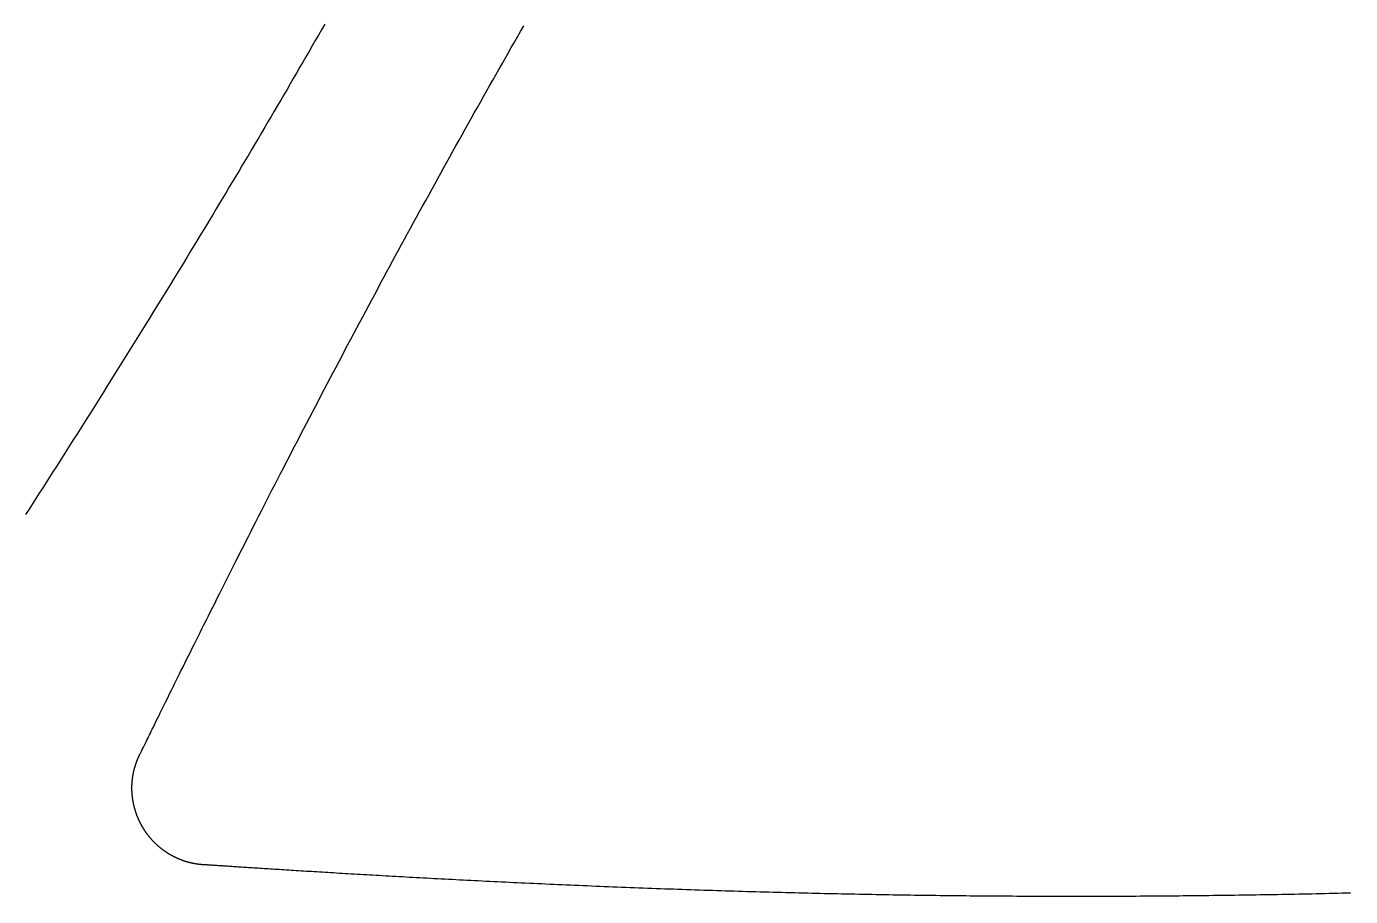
# Model space of a CAD drawing. Extents: x -3 to 136, y 0 to 121.
# Drawn here: x 53.04 to 70.67, y 34.67 to 46.25 of the extents above; entities that cross this region are included whole.
import ezdxf

# ---------------------------------------------------------------- set-up
doc = ezdxf.new("R2010")
doc.units = 0
doc.layers.get('0').update_dxf_attribs({"linetype": 'CONTINUOUS'})

msp = doc.modelspace()

# ---------------------------------------------------------------- linework, layer by layer
for points in [[(57.0117, 46.28, 0), (56.9702, 46.2077, 0), (56.9286, 46.1355, 0), (56.887, 46.0632, 0), (56.8453, 45.991, 0), (56.8035, 45.9187, 0), (56.7617, 45.8465, 0), (56.7199, 45.7743, 0), (56.678, 45.7021, 0), (56.636, 45.6299, 0), (56.594, 45.5577, 0), (56.552, 45.4855, 0), (56.5099, 45.4133, 0), (56.4677, 45.3411, 0), (56.4255, 45.269, 0), (56.3832, 45.1968, 0), (56.3408, 45.1246, 0), (56.2984, 45.0524, 0), (56.256, 44.9803, 0), (56.2134, 44.9081, 0), (56.1709, 44.8359, 0), (56.1282, 44.7637, 0), (56.0855, 44.6915, 0), (56.0428, 44.6193, 0), (55.9999, 44.5471, 0), (55.9571, 44.4749, 0), (55.9141, 44.4027, 0), (55.8711, 44.3305, 0), (55.828, 44.2582, 0), (55.7849, 44.186, 0), (55.7417, 44.1137, 0), (55.6984, 44.0415, 0), (55.6551, 43.9692, 0), (55.6117, 43.8969, 0), (55.5682, 43.8246, 0), (55.5247, 43.7523, 0), (55.4811, 43.6799, 0), (55.4374, 43.6076, 0), (55.3937, 43.5352, 0), (55.3499, 43.4628, 0), (55.306, 43.3904, 0), (55.2621, 43.318, 0), (55.2181, 43.2457, 0), (55.1741, 43.1734, 0), (55.1302, 43.1012, 0), (55.0862, 43.029, 0), (55.0422, 42.957, 0), (54.9981, 42.885, 0), (54.9541, 42.813, 0), (54.91, 42.7412, 0), (54.8659, 42.6694, 0), (54.8218, 42.5976, 0), (54.7777, 42.5259, 0), (54.7335, 42.4543, 0), (54.6894, 42.3827, 0), (54.6452, 42.3111, 0), (54.6009, 42.2396, 0), (54.5567, 42.1682, 0), (54.5124, 42.0968, 0), (54.4681, 42.0254, 0), (54.4238, 41.9541, 0), (54.3794, 41.8828, 0), (54.335, 41.8116, 0), (54.2906, 41.7404, 0), (54.2461, 41.6692, 0), (54.2016, 41.5981, 0), (54.157, 41.527, 0), (54.1125, 41.4559, 0), (54.0678, 41.3849, 0), (54.0232, 41.3139, 0), (53.9785, 41.2429, 0), (53.9338, 41.1719, 0), (53.889, 41.1009, 0), (53.8442, 41.03, 0), (53.7993, 40.9591, 0), (53.7544, 40.8881, 0), (53.7094, 40.8172, 0), (53.6644, 40.7464, 0), (53.6194, 40.6755, 0), (53.5743, 40.6046, 0), (53.5291, 40.5337, 0), (53.4839, 40.4629, 0), (53.4387, 40.392, 0), (53.3934, 40.3211, 0), (53.348, 40.2502, 0), (53.3026, 40.1794, 0), (53.2571, 40.1085, 0), (53.2116, 40.0376, 0), (53.166, 39.9667, 0), (53.1204, 39.8958, 0), (53.0747, 39.8249, 0), (53.0289, 39.7539, 0)], [(54.5546, 36.5693, 0), (54.5582, 36.5764, 0), (54.5624, 36.5846, 0), (54.5671, 36.5941, 0), (54.5724, 36.6047, 0), (54.5783, 36.6165, 0), (54.5847, 36.6294, 0), (54.5917, 36.6434, 0), (54.5992, 36.6586, 0), (54.6072, 36.6749, 0), (54.6158, 36.6923, 0), (54.6249, 36.7108, 0), (54.6345, 36.7304, 0), (54.6447, 36.751, 0), (54.6554, 36.7727, 0), (54.6666, 36.7955, 0), (54.6783, 36.8194, 0), (54.6905, 36.8442, 0), (54.7032, 36.8701, 0), (54.7164, 36.897, 0), (54.7302, 36.925, 0), (54.7444, 36.9539, 0), (54.7591, 36.9838, 0), (54.7743, 37.0147, 0), (54.7899, 37.0466, 0), (54.8061, 37.0794, 0), (54.8227, 37.1132, 0), (54.8398, 37.1479, 0), (54.8573, 37.1836, 0), (54.8753, 37.2202, 0), (54.8938, 37.2577, 0), (54.9127, 37.2961, 0), (54.9321, 37.3354, 0), (54.9519, 37.3756, 0), (54.9722, 37.4166, 0), (54.9929, 37.4586, 0), (55.014, 37.5013, 0), (55.0356, 37.545, 0), (55.0576, 37.5894, 0), (55.08, 37.6347, 0), (55.1028, 37.6808, 0), (55.1261, 37.7277, 0), (55.1497, 37.7755, 0), (55.1738, 37.824, 0), (55.1982, 37.8733, 0), (55.2231, 37.9233, 0), (55.2484, 37.9741, 0), (55.274, 38.0257, 0), (55.3001, 38.078, 0), (55.3265, 38.131, 0), (55.3533, 38.1848, 0), (55.3805, 38.2392, 0), (55.408, 38.2944, 0), (55.4359, 38.3503, 0), (55.4642, 38.4068, 0), (55.4929, 38.4641, 0), (55.5218, 38.5219, 0), (55.5512, 38.5805, 0), (55.5809, 38.6397, 0), (55.6109, 38.6995, 0), (55.6413, 38.7599, 0), (55.672, 38.821, 0), (55.7031, 38.8826, 0), (55.7345, 38.9449, 0), (55.7662, 39.0077, 0), (55.7982, 39.0712, 0), (55.8305, 39.1352, 0), (55.8632, 39.1997, 0), (55.8962, 39.2648, 0), (55.9294, 39.3305, 0), (55.963, 39.3966, 0), (55.9969, 39.4633, 0), (56.031, 39.5305, 0), (56.0655, 39.5982, 0), (56.1002, 39.6664, 0), (56.1352, 39.7351, 0), (56.1705, 39.8042, 0), (56.2061, 39.8738, 0), (56.242, 39.9438, 0), (56.2781, 40.0143, 0), (56.3144, 40.0853, 0), (56.3511, 40.1566, 0), (56.388, 40.2284, 0), (56.4251, 40.3006, 0), (56.4625, 40.3731, 0), (56.5001, 40.4461, 0), (56.538, 40.5194, 0), (56.5761, 40.5931, 0), (56.6144, 40.6671, 0), (56.6529, 40.7415, 0), (56.6917, 40.8163, 0), (56.7307, 40.8913, 0), (56.7699, 40.9667, 0), (56.8092, 41.0421, 0), (56.8485, 41.1174, 0), (56.8878, 41.1926, 0), (56.9271, 41.2678, 0), (56.9664, 41.3429, 0), (57.0058, 41.4179, 0), (57.0451, 41.4929, 0), (57.0845, 41.5678, 0), (57.1239, 41.6426, 0), (57.1633, 41.7173, 0), (57.2027, 41.792, 0), (57.2422, 41.8667, 0), (57.2816, 41.9412, 0), (57.3211, 42.0157, 0), (57.3606, 42.0902, 0), (57.4002, 42.1646, 0), (57.4397, 42.2389, 0), (57.4793, 42.3131, 0), (57.5189, 42.3873, 0), (57.5585, 42.4615, 0), (57.5981, 42.5356, 0), (57.6378, 42.6096, 0), (57.6774, 42.6836, 0), (57.7172, 42.7575, 0), (57.7569, 42.8314, 0), (57.7966, 42.9052, 0), (57.8364, 42.9789, 0), (57.8762, 43.0527, 0), (57.9161, 43.1263, 0), (57.9559, 43.1999, 0), (57.9958, 43.2735, 0), (58.0357, 43.347, 0), (58.0757, 43.4205, 0), (58.1157, 43.4939, 0), (58.1557, 43.5673, 0), (58.1957, 43.6406, 0), (58.2358, 43.7139, 0), (58.2759, 43.7871, 0), (58.316, 43.8603, 0), (58.3562, 43.9335, 0), (58.3964, 44.0066, 0), (58.4366, 44.0797, 0), (58.4769, 44.1527, 0), (58.5172, 44.2258, 0), (58.5575, 44.2987, 0), (58.5979, 44.3717, 0), (58.6383, 44.4446, 0), (58.6788, 44.5174, 0), (58.7193, 44.5902, 0), (58.7598, 44.663, 0), (58.8004, 44.7358, 0), (58.841, 44.8085, 0), (58.8816, 44.8813, 0), (58.9223, 44.9539, 0), (58.963, 45.0266, 0), (59.0038, 45.0992, 0), (59.0446, 45.1718, 0), (59.0854, 45.2444, 0), (59.1263, 45.3169, 0), (59.1672, 45.3894, 0), (59.2082, 45.4619, 0), (59.2492, 45.5344, 0), (59.2903, 45.6068, 0), (59.3314, 45.6793, 0), (59.3725, 45.7517, 0), (59.4137, 45.824, 0), (59.455, 45.8964, 0), (59.4963, 45.9688, 0), (59.5376, 46.0411, 0), (59.579, 46.1134, 0), (59.6204, 46.1857, 0), (59.6619, 46.258, 0)], [(55.408, 35.0911, 0), (55.4035, 35.0913, 0), (55.399, 35.0916, 0), (55.3944, 35.0919, 0), (55.3899, 35.0922, 0), (55.3854, 35.0925, 0), (55.3809, 35.0928, 0), (55.3764, 35.0932, 0), (55.3719, 35.0936, 0), (55.3673, 35.094, 0), (55.3628, 35.0944, 0), (55.3583, 35.0949, 0), (55.3538, 35.0953, 0), (55.3493, 35.0958, 0), (55.3448, 35.0963, 0), (55.3403, 35.0968, 0), (55.3358, 35.0974, 0), (55.3313, 35.0979, 0), (55.3269, 35.0985, 0), (55.3224, 35.0991, 0), (55.3179, 35.0998, 0), (55.3134, 35.1004, 0), (55.3089, 35.1011, 0), (55.3045, 35.1018, 0), (55.3, 35.1025, 0), (55.2955, 35.1032, 0), (55.2911, 35.104, 0), (55.2866, 35.1048, 0), (55.2821, 35.1055, 0), (55.2777, 35.1064, 0), (55.2732, 35.1072, 0), (55.2688, 35.108, 0), (55.2643, 35.1089, 0), (55.2599, 35.1098, 0), (55.2555, 35.1107, 0), (55.251, 35.1117, 0), (55.2466, 35.1126, 0), (55.2422, 35.1136, 0), (55.2378, 35.1146, 0), (55.2334, 35.1156, 0), (55.2289, 35.1166, 0), (55.2245, 35.1177, 0), (55.2201, 35.1188, 0), (55.2157, 35.1199, 0), (55.2114, 35.121, 0), (55.207, 35.1221, 0), (55.2026, 35.1233, 0), (55.1982, 35.1245, 0), (55.1938, 35.1256, 0), (55.1895, 35.1269, 0), (55.1851, 35.1281, 0), (55.1808, 35.1294, 0), (55.1764, 35.1306, 0), (55.1721, 35.1319, 0), (55.1677, 35.1332, 0), (55.1634, 35.1346, 0), (55.1591, 35.1359, 0), (55.1548, 35.1373, 0), (55.1504, 35.1387, 0), (55.1461, 35.1401, 0), (55.1418, 35.1415, 0), (55.1376, 35.143, 0), (55.1333, 35.1444, 0), (55.129, 35.1459, 0), (55.1247, 35.1474, 0), (55.1205, 35.149, 0), (55.1162, 35.1505, 0), (55.112, 35.1521, 0), (55.1077, 35.1537, 0), (55.1035, 35.1553, 0), (55.0993, 35.1569, 0), (55.095, 35.1585, 0), (55.0908, 35.1602, 0), (55.0866, 35.1619, 0), (55.0824, 35.1636, 0), (55.0782, 35.1653, 0), (55.074, 35.167, 0), (55.0699, 35.1688, 0), (55.0657, 35.1705, 0), (55.0615, 35.1723, 0), (55.0574, 35.1741, 0), (55.0533, 35.176, 0), (55.0491, 35.1778, 0), (55.045, 35.1797, 0), (55.0409, 35.1816, 0), (55.0368, 35.1835, 0), (55.0327, 35.1854, 0), (55.0286, 35.1873, 0), (55.0245, 35.1893, 0), (55.0204, 35.1913, 0), (55.0163, 35.1933, 0), (55.0123, 35.1953, 0), (55.0082, 35.1973, 0), (55.0042, 35.1993, 0), (55.0002, 35.2014, 0), (54.9961, 35.2035, 0), (54.9921, 35.2056, 0), (54.9881, 35.2077, 0), (54.9841, 35.2099, 0), (54.9801, 35.212, 0), (54.9762, 35.2142, 0), (54.9722, 35.2164, 0), (54.9682, 35.2186, 0), (54.9643, 35.2208, 0), (54.9604, 35.2231, 0), (54.9564, 35.2253, 0), (54.9525, 35.2276, 0), (54.9486, 35.2299, 0), (54.9447, 35.2322, 0), (54.9409, 35.2346, 0), (54.937, 35.2369, 0), (54.9331, 35.2393, 0), (54.9293, 35.2416, 0), (54.9254, 35.244, 0), (54.9216, 35.2465, 0), (54.9178, 35.2489, 0), (54.914, 35.2513, 0), (54.9102, 35.2538, 0), (54.9064, 35.2563, 0), (54.9027, 35.2588, 0), (54.8989, 35.2613, 0), (54.8952, 35.2638, 0), (54.8914, 35.2664, 0), (54.8877, 35.2689, 0), (54.884, 35.2715, 0), (54.8803, 35.2741, 0), (54.8766, 35.2767, 0), (54.873, 35.2793, 0), (54.8693, 35.282, 0), (54.8656, 35.2846, 0), (54.862, 35.2873, 0), (54.8584, 35.29, 0), (54.8548, 35.2927, 0), (54.8512, 35.2954, 0), (54.8476, 35.2982, 0), (54.844, 35.3009, 0), (54.8404, 35.3037, 0), (54.8369, 35.3065, 0), (54.8333, 35.3093, 0), (54.8298, 35.3121, 0), (54.8263, 35.3149, 0), (54.8228, 35.3178, 0), (54.8193, 35.3206, 0), (54.8158, 35.3235, 0), (54.8123, 35.3264, 0), (54.8089, 35.3293, 0), (54.8055, 35.3322, 0), (54.802, 35.3352, 0), (54.7986, 35.3381, 0), (54.7952, 35.3411, 0), (54.7918, 35.3441, 0), (54.7884, 35.3471, 0), (54.7851, 35.3501, 0), (54.7817, 35.3531, 0), (54.7784, 35.3562, 0), (54.7751, 35.3592, 0), (54.7718, 35.3623, 0), (54.7685, 35.3654, 0), (54.7652, 35.3685, 0), (54.7619, 35.3716, 0), (54.7587, 35.3748, 0), (54.7554, 35.3779, 0), (54.7522, 35.3811, 0), (54.749, 35.3842, 0), (54.7458, 35.3874, 0), (54.7426, 35.3906, 0), (54.7394, 35.3939, 0), (54.7363, 35.3971, 0), (54.7331, 35.4004, 0), (54.73, 35.4036, 0), (54.7269, 35.4069, 0), (54.7238, 35.4102, 0), (54.7207, 35.4135, 0), (54.7176, 35.4168, 0), (54.7145, 35.4201, 0), (54.7115, 35.4235, 0), (54.7084, 35.4268, 0), (54.7054, 35.4302, 0), (54.7024, 35.4336, 0), (54.6994, 35.437, 0), (54.6965, 35.4404, 0), (54.6935, 35.4439, 0), (54.6906, 35.4473, 0), (54.6876, 35.4508, 0), (54.6847, 35.4542, 0), (54.6818, 35.4577, 0), (54.6789, 35.4612, 0), (54.676, 35.4647, 0), (54.6732, 35.4682, 0), (54.6704, 35.4718, 0), (54.6675, 35.4753, 0), (54.6647, 35.4789, 0), (54.6619, 35.4824, 0), (54.6592, 35.486, 0), (54.6564, 35.4896, 0), (54.6537, 35.4932, 0), (54.6509, 35.4968, 0), (54.6482, 35.5005, 0), (54.6455, 35.5041, 0), (54.6429, 35.5078, 0), (54.6402, 35.5114, 0), (54.6376, 35.5151, 0), (54.6349, 35.5188, 0), (54.6323, 35.5225, 0), (54.6297, 35.5262, 0), (54.6271, 35.5299, 0), (54.6246, 35.5336, 0), (54.622, 35.5373, 0), (54.6195, 35.5411, 0), (54.617, 35.5449, 0), (54.6145, 35.5486, 0), (54.612, 35.5524, 0), (54.6096, 35.5562, 0), (54.6071, 35.56, 0), (54.6047, 35.5638, 0), (54.6023, 35.5676, 0), (54.5999, 35.5715, 0), (54.5975, 35.5753, 0), (54.5952, 35.5792, 0), (54.5928, 35.583, 0), (54.5905, 35.5869, 0), (54.5882, 35.5908, 0), (54.5859, 35.5947, 0), (54.5836, 35.5986, 0), (54.5814, 35.6025, 0), (54.5791, 35.6064, 0), (54.5769, 35.6103, 0), (54.5747, 35.6143, 0), (54.5725, 35.6182, 0), (54.5703, 35.6222, 0), (54.5682, 35.6262, 0), (54.5661, 35.6301, 0), (54.5639, 35.6341, 0), (54.5618, 35.6381, 0), (54.5598, 35.6421, 0), (54.5577, 35.6462, 0), (54.5556, 35.6502, 0), (54.5536, 35.6542, 0), (54.5516, 35.6583, 0), (54.5496, 35.6623, 0), (54.5476, 35.6664, 0), (54.5457, 35.6704, 0), (54.5437, 35.6745, 0), (54.5418, 35.6786, 0), (54.5399, 35.6827, 0), (54.538, 35.6868, 0), (54.5361, 35.6909, 0), (54.5343, 35.695, 0), (54.5325, 35.6992, 0), (54.5306, 35.7033, 0), (54.5288, 35.7075, 0), (54.5271, 35.7116, 0), (54.5253, 35.7158, 0), (54.5236, 35.7199, 0), (54.5218, 35.7241, 0), (54.5201, 35.7283, 0), (54.5184, 35.7325, 0), (54.5168, 35.7367, 0), (54.5151, 35.7409, 0), (54.5135, 35.7451, 0), (54.5119, 35.7494, 0), (54.5103, 35.7536, 0), (54.5087, 35.7578, 0), (54.5071, 35.7621, 0), (54.5056, 35.7663, 0), (54.5041, 35.7706, 0), (54.5026, 35.7749, 0), (54.5011, 35.7792, 0), (54.4996, 35.7834, 0), (54.4982, 35.7877, 0), (54.4967, 35.792, 0), (54.4953, 35.7963, 0), (54.4939, 35.8007, 0), (54.4926, 35.805, 0), (54.4912, 35.8093, 0), (54.4899, 35.8136, 0), (54.4885, 35.818, 0), (54.4872, 35.8223, 0), (54.486, 35.8267, 0), (54.4847, 35.831, 0), (54.4835, 35.8354, 0), (54.4823, 35.8397, 0), (54.4811, 35.8441, 0), (54.4799, 35.8485, 0), (54.4787, 35.8529, 0), (54.4776, 35.8572, 0), (54.4764, 35.8616, 0), (54.4753, 35.866, 0), (54.4743, 35.8704, 0), (54.4732, 35.8748, 0), (54.4722, 35.8792, 0), (54.4711, 35.8836, 0), (54.4701, 35.888, 0), (54.4691, 35.8924, 0), (54.4682, 35.8968, 0), (54.4672, 35.9013, 0), (54.4663, 35.9057, 0), (54.4654, 35.9101, 0), (54.4645, 35.9146, 0), (54.4636, 35.919, 0), (54.4628, 35.9234, 0), (54.462, 35.9279, 0), (54.4612, 35.9323, 0), (54.4604, 35.9368, 0), (54.4596, 35.9412, 0), (54.4588, 35.9457, 0), (54.4581, 35.9501, 0), (54.4574, 35.9546, 0), (54.4567, 35.9591, 0), (54.456, 35.9635, 0), (54.4554, 35.968, 0), (54.4548, 35.9725, 0), (54.4541, 35.9769, 0), (54.4536, 35.9814, 0), (54.453, 35.9859, 0), (54.4524, 35.9904, 0), (54.4519, 35.9949, 0), (54.4514, 35.9993, 0), (54.4509, 36.0038, 0), (54.4504, 36.0083, 0), (54.45, 36.0128, 0), (54.4495, 36.0173, 0), (54.4491, 36.0218, 0), (54.4487, 36.0263, 0), (54.4484, 36.0308, 0), (54.448, 36.0353, 0), (54.4477, 36.0398, 0), (54.4474, 36.0443, 0), (54.4471, 36.0488, 0), (54.4468, 36.0533, 0), (54.4465, 36.0578, 0), (54.4463, 36.0623, 0), (54.4461, 36.0668, 0), (54.4459, 36.0714, 0), (54.4457, 36.0759, 0), (54.4456, 36.0804, 0), (54.4454, 36.0849, 0), (54.4453, 36.0894, 0), (54.4452, 36.0939, 0), (54.4452, 36.0985, 0), (54.4451, 36.103, 0), (54.4451, 36.1075, 0), (54.4451, 36.112, 0), (54.4451, 36.1165, 0), (54.4451, 36.1211, 0), (54.4451, 36.1256, 0), (54.4452, 36.1301, 0), (54.4453, 36.1346, 0), (54.4454, 36.1391, 0), (54.4455, 36.1437, 0), (54.4457, 36.1482, 0), (54.4458, 36.1527, 0), (54.446, 36.1572, 0), (54.4462, 36.1617, 0), (54.4465, 36.1663, 0), (54.4467, 36.1708, 0), (54.447, 36.1753, 0), (54.4473, 36.1798, 0), (54.4476, 36.1843, 0), (54.4479, 36.1889, 0), (54.4483, 36.1934, 0), (54.4486, 36.1979, 0), (54.449, 36.2024, 0), (54.4494, 36.2069, 0), (54.4499, 36.2114, 0), (54.4503, 36.216, 0), (54.4508, 36.2205, 0), (54.4513, 36.225, 0), (54.4518, 36.2295, 0), (54.4523, 36.234, 0), (54.4529, 36.2384, 0), (54.4535, 36.2429, 0), (54.454, 36.2474, 0), (54.4547, 36.2519, 0), (54.4553, 36.2564, 0), (54.4559, 36.2609, 0), (54.4566, 36.2653, 0), (54.4573, 36.2698, 0), (54.458, 36.2743, 0), (54.4587, 36.2787, 0), (54.4595, 36.2832, 0), (54.4603, 36.2876, 0), (54.4611, 36.2921, 0), (54.4619, 36.2965, 0), (54.4627, 36.301, 0), (54.4636, 36.3054, 0), (54.4644, 36.3098, 0), (54.4653, 36.3143, 0), (54.4662, 36.3187, 0), (54.4672, 36.3231, 0), (54.4681, 36.3275, 0), (54.4691, 36.3319, 0), (54.4701, 36.3363, 0), (54.4711, 36.3407, 0), (54.4721, 36.3451, 0), (54.4732, 36.3495, 0), (54.4742, 36.3539, 0), (54.4753, 36.3583, 0), (54.4764, 36.3627, 0), (54.4776, 36.367, 0), (54.4787, 36.3714, 0), (54.4799, 36.3758, 0), (54.4811, 36.3801, 0), (54.4823, 36.3845, 0), (54.4835, 36.3888, 0), (54.4847, 36.3931, 0), (54.486, 36.3975, 0), (54.4873, 36.4018, 0), (54.4886, 36.4061, 0), (54.4899, 36.4104, 0), (54.4913, 36.4147, 0), (54.4926, 36.419, 0), (54.494, 36.4233, 0), (54.4954, 36.4276, 0), (54.4968, 36.4319, 0), (54.4983, 36.4362, 0), (54.4997, 36.4405, 0), (54.5012, 36.4447, 0), (54.5027, 36.449, 0), (54.5042, 36.4532, 0), (54.5058, 36.4575, 0), (54.5073, 36.4617, 0), (54.5089, 36.4659, 0), (54.5105, 36.4702, 0), (54.5121, 36.4744, 0), (54.5138, 36.4786, 0), (54.5154, 36.4828, 0), (54.5171, 36.487, 0), (54.5188, 36.4912, 0), (54.5205, 36.4954, 0), (54.5222, 36.4995, 0), (54.524, 36.5037, 0), (54.5257, 36.5079, 0), (54.5275, 36.512, 0), (54.5293, 36.5162, 0), (54.5312, 36.5203, 0), (54.533, 36.5244, 0), (54.5349, 36.5285, 0), (54.5368, 36.5326, 0), (54.5387, 36.5367, 0), (54.5406, 36.5408, 0), (54.5425, 36.5449, 0), (54.5445, 36.549, 0), (54.5465, 36.5531, 0), (54.5485, 36.5571, 0), (54.5505, 36.5612, 0), (54.5525, 36.5652, 0), (54.5546, 36.5693, 0)], [(70.6715, 34.7146, 0), (70.614, 34.7132, 0), (70.5566, 34.7118, 0), (70.4993, 34.7104, 0), (70.4419, 34.7091, 0), (70.3845, 34.7078, 0), (70.3272, 34.7065, 0), (70.2699, 34.7052, 0), (70.2126, 34.704, 0), (70.1553, 34.7028, 0), (70.0981, 34.7016, 0), (70.0408, 34.7004, 0), (69.9836, 34.6992, 0), (69.9264, 34.6981, 0), (69.8692, 34.697, 0), (69.812, 34.6959, 0), (69.7548, 34.6948, 0), (69.6977, 34.6938, 0), (69.6405, 34.6928, 0), (69.5834, 34.6918, 0), (69.5263, 34.6908, 0), (69.4692, 34.6898, 0), (69.4121, 34.6889, 0), (69.355, 34.688, 0), (69.298, 34.6871, 0), (69.2409, 34.6862, 0), (69.1839, 34.6854, 0), (69.1269, 34.6846, 0), (69.0699, 34.6838, 0), (69.0129, 34.683, 0), (68.9559, 34.6822, 0), (68.8989, 34.6815, 0), (68.8419, 34.6808, 0), (68.785, 34.6801, 0), (68.728, 34.6794, 0), (68.6711, 34.6787, 0), (68.6142, 34.6781, 0), (68.5573, 34.6775, 0), (68.5004, 34.6769, 0), (68.4435, 34.6764, 0), (68.3866, 34.6758, 0), (68.3297, 34.6753, 0), (68.2728, 34.6748, 0), (68.216, 34.6743, 0), (68.1591, 34.6739, 0), (68.1023, 34.6735, 0), (68.0454, 34.673, 0), (67.9886, 34.6727, 0), (67.9318, 34.6723, 0), (67.8749, 34.672, 0), (67.8181, 34.6716, 0), (67.7613, 34.6713, 0), (67.7045, 34.6711, 0), (67.6477, 34.6708, 0), (67.5909, 34.6706, 0), (67.5341, 34.6704, 0), (67.4773, 34.6702, 0), (67.4205, 34.67, 0), (67.3637, 34.6699, 0), (67.307, 34.6697, 0), (67.2502, 34.6696, 0), (67.1934, 34.6695, 0), (67.1367, 34.6695, 0), (67.0799, 34.6694, 0), (67.0231, 34.6694, 0), (66.9664, 34.6694, 0), (66.9096, 34.6695, 0), (66.8528, 34.6695, 0), (66.7961, 34.6696, 0), (66.7393, 34.6697, 0), (66.6826, 34.6698, 0), (66.6258, 34.6699, 0), (66.5691, 34.6701, 0), (66.5123, 34.6703, 0), (66.4555, 34.6705, 0), (66.3988, 34.6707, 0), (66.342, 34.671, 0), (66.2853, 34.6712, 0), (66.2285, 34.6715, 0), (66.1717, 34.6718, 0), (66.115, 34.6722, 0), (66.0582, 34.6725, 0), (66.0014, 34.6729, 0), (65.9446, 34.6733, 0), (65.8879, 34.6737, 0), (65.8311, 34.6742, 0), (65.7743, 34.6746, 0), (65.7175, 34.6751, 0), (65.6607, 34.6756, 0), (65.6039, 34.6761, 0), (65.5471, 34.6767, 0), (65.4903, 34.6773, 0), (65.4335, 34.6779, 0), (65.3767, 34.6785, 0), (65.3198, 34.6791, 0), (65.263, 34.6798, 0), (65.2062, 34.6805, 0), (65.1493, 34.6812, 0), (65.0925, 34.6819, 0), (65.0356, 34.6826, 0), (64.9787, 34.6834, 0), (64.9218, 34.6842, 0), (64.865, 34.685, 0), (64.8081, 34.6858, 0), (64.7512, 34.6867, 0), (64.6943, 34.6876, 0), (64.6373, 34.6885, 0), (64.5804, 34.6894, 0), (64.5235, 34.6903, 0), (64.4665, 34.6913, 0), (64.4095, 34.6923, 0), (64.3526, 34.6933, 0), (64.2956, 34.6943, 0), (64.2386, 34.6954, 0), (64.1816, 34.6964, 0), (64.1246, 34.6975, 0), (64.0676, 34.6987, 0), (64.0105, 34.6998, 0), (63.9535, 34.701, 0), (63.8964, 34.7021, 0), (63.8393, 34.7033, 0), (63.7822, 34.7046, 0), (63.7251, 34.7058, 0), (63.668, 34.7071, 0), (63.6109, 34.7084, 0), (63.5537, 34.7097, 0), (63.4965, 34.711, 0), (63.4394, 34.7124, 0), (63.3822, 34.7137, 0), (63.325, 34.7151, 0), (63.2677, 34.7165, 0), (63.2105, 34.718, 0), (63.1532, 34.7194, 0), (63.096, 34.7209, 0), (63.0387, 34.7224, 0), (62.9814, 34.724, 0), (62.924, 34.7255, 0), (62.8667, 34.7271, 0), (62.8093, 34.7287, 0), (62.752, 34.7303, 0), (62.6946, 34.7319, 0), (62.6372, 34.7336, 0), (62.5797, 34.7352, 0), (62.5223, 34.7369, 0), (62.4648, 34.7387, 0), (62.4073, 34.7404, 0), (62.3498, 34.7422, 0), (62.2922, 34.744, 0), (62.2347, 34.7458, 0), (62.1771, 34.7476, 0), (62.1195, 34.7494, 0), (62.0619, 34.7513, 0), (62.0043, 34.7532, 0), (61.9466, 34.7551, 0), (61.8889, 34.757, 0), (61.8312, 34.759, 0), (61.7735, 34.761, 0), (61.7157, 34.763, 0), (61.658, 34.765, 0), (61.6002, 34.767, 0), (61.5423, 34.7691, 0), (61.4845, 34.7712, 0), (61.4266, 34.7733, 0), (61.3687, 34.7754, 0), (61.3108, 34.7776, 0), (61.2528, 34.7797, 0), (61.1949, 34.7819, 0), (61.1369, 34.7842, 0), (61.0789, 34.7864, 0), (61.021, 34.7886, 0), (60.9633, 34.7909, 0), (60.9057, 34.7932, 0), (60.8483, 34.7955, 0), (60.791, 34.7978, 0), (60.7339, 34.8001, 0), (60.677, 34.8024, 0), (60.6203, 34.8048, 0), (60.5637, 34.8071, 0), (60.5072, 34.8095, 0), (60.451, 34.8119, 0), (60.3949, 34.8142, 0), (60.339, 34.8166, 0), (60.2833, 34.8191, 0), (60.2278, 34.8215, 0), (60.1724, 34.8239, 0), (60.1173, 34.8263, 0), (60.0623, 34.8288, 0), (60.0075, 34.8312, 0), (59.9529, 34.8337, 0), (59.8985, 34.8362, 0), (59.8444, 34.8386, 0), (59.7904, 34.8411, 0), (59.7366, 34.8436, 0), (59.683, 34.8461, 0), (59.6297, 34.8486, 0), (59.5765, 34.8511, 0), (59.5236, 34.8536, 0), (59.4709, 34.8561, 0), (59.4184, 34.8586, 0), (59.3661, 34.8612, 0), (59.3141, 34.8637, 0), (59.2623, 34.8662, 0), (59.2107, 34.8688, 0), (59.1593, 34.8713, 0), (59.1082, 34.8738, 0), (59.0573, 34.8764, 0), (59.0067, 34.8789, 0), (58.9563, 34.8815, 0), (58.9061, 34.884, 0), (58.8562, 34.8866, 0), (58.8066, 34.8891, 0), (58.7572, 34.8916, 0), (58.708, 34.8942, 0), (58.6591, 34.8967, 0), (58.6105, 34.8993, 0), (58.5621, 34.9018, 0), (58.514, 34.9043, 0), (58.4662, 34.9069, 0), (58.4186, 34.9094, 0), (58.3713, 34.9119, 0), (58.3243, 34.9145, 0), (58.2775, 34.917, 0), (58.2311, 34.9195, 0), (58.1849, 34.922, 0), (58.139, 34.9245, 0), (58.0934, 34.927, 0), (58.0481, 34.9295, 0), (58.003, 34.932, 0), (57.9583, 34.9345, 0), (57.9138, 34.937, 0), (57.8697, 34.9395, 0), (57.8258, 34.942, 0), (57.7823, 34.9444, 0), (57.7391, 34.9469, 0), (57.6962, 34.9493, 0), (57.6535, 34.9517, 0), (57.6112, 34.9542, 0), (57.5693, 34.9566, 0), (57.5276, 34.959, 0), (57.4863, 34.9614, 0), (57.4452, 34.9638, 0), (57.4046, 34.9661, 0), (57.3642, 34.9685, 0), (57.3242, 34.9709, 0), (57.2845, 34.9732, 0), (57.2451, 34.9755, 0), (57.2061, 34.9778, 0), (57.1674, 34.9802, 0), (57.1291, 34.9824, 0), (57.0911, 34.9847, 0), (57.0534, 34.987, 0), (57.0161, 34.9892, 0), (56.9792, 34.9915, 0), (56.9426, 34.9937, 0), (56.9064, 34.9959, 0), (56.8705, 34.9981, 0), (56.835, 35.0002, 0), (56.7999, 35.0024, 0), (56.7651, 35.0045, 0), (56.7307, 35.0067, 0), (56.6967, 35.0088, 0), (56.663, 35.0109, 0), (56.6298, 35.0129, 0), (56.5969, 35.015, 0), (56.5644, 35.017, 0), (56.5322, 35.019, 0), (56.5005, 35.021, 0), (56.4692, 35.023, 0), (56.4382, 35.0249, 0), (56.4077, 35.0269, 0), (56.3775, 35.0288, 0), (56.3477, 35.0307, 0), (56.3184, 35.0325, 0), (56.2894, 35.0344, 0), (56.2609, 35.0362, 0), (56.2328, 35.038, 0), (56.205, 35.0398, 0), (56.1777, 35.0415, 0), (56.1508, 35.0433, 0), (56.1244, 35.045, 0), (56.0983, 35.0467, 0), (56.0727, 35.0483, 0), (56.0475, 35.0499, 0), (56.0228, 35.0515, 0), (55.9984, 35.0531, 0), (55.9745, 35.0547, 0), (55.9511, 35.0562, 0), (55.9281, 35.0577, 0), (55.9055, 35.0592, 0), (55.8833, 35.0606, 0), (55.8617, 35.062, 0), (55.8404, 35.0634, 0), (55.8196, 35.0648, 0), (55.7993, 35.0661, 0), (55.7794, 35.0674, 0), (55.76, 35.0687, 0), (55.7411, 35.0699, 0), (55.7226, 35.0712, 0), (55.7046, 35.0723, 0), (55.687, 35.0735, 0), (55.6699, 35.0746, 0), (55.6533, 35.0757, 0), (55.6372, 35.0768, 0), (55.6216, 35.0778, 0), (55.6064, 35.0788, 0), (55.5917, 35.0797, 0), (55.5775, 35.0806, 0), (55.5638, 35.0815, 0), (55.5506, 35.0824, 0), (55.5379, 35.0832, 0), (55.5257, 35.084, 0), (55.5139, 35.0847, 0), (55.5027, 35.0855, 0), (55.492, 35.0861, 0), (55.4818, 35.0868, 0), (55.4721, 35.0874, 0), (55.4629, 35.0879, 0), (55.4542, 35.0885, 0), (55.446, 35.089, 0), (55.4384, 35.0894, 0), (55.4313, 35.0898, 0), (55.4247, 35.0902, 0), (55.4186, 35.0905, 0), (55.413, 35.0908, 0), (55.408, 35.0911, 0)]]:
    msp.add_polyline3d(points)

doc.saveas('drawing.dxf')
